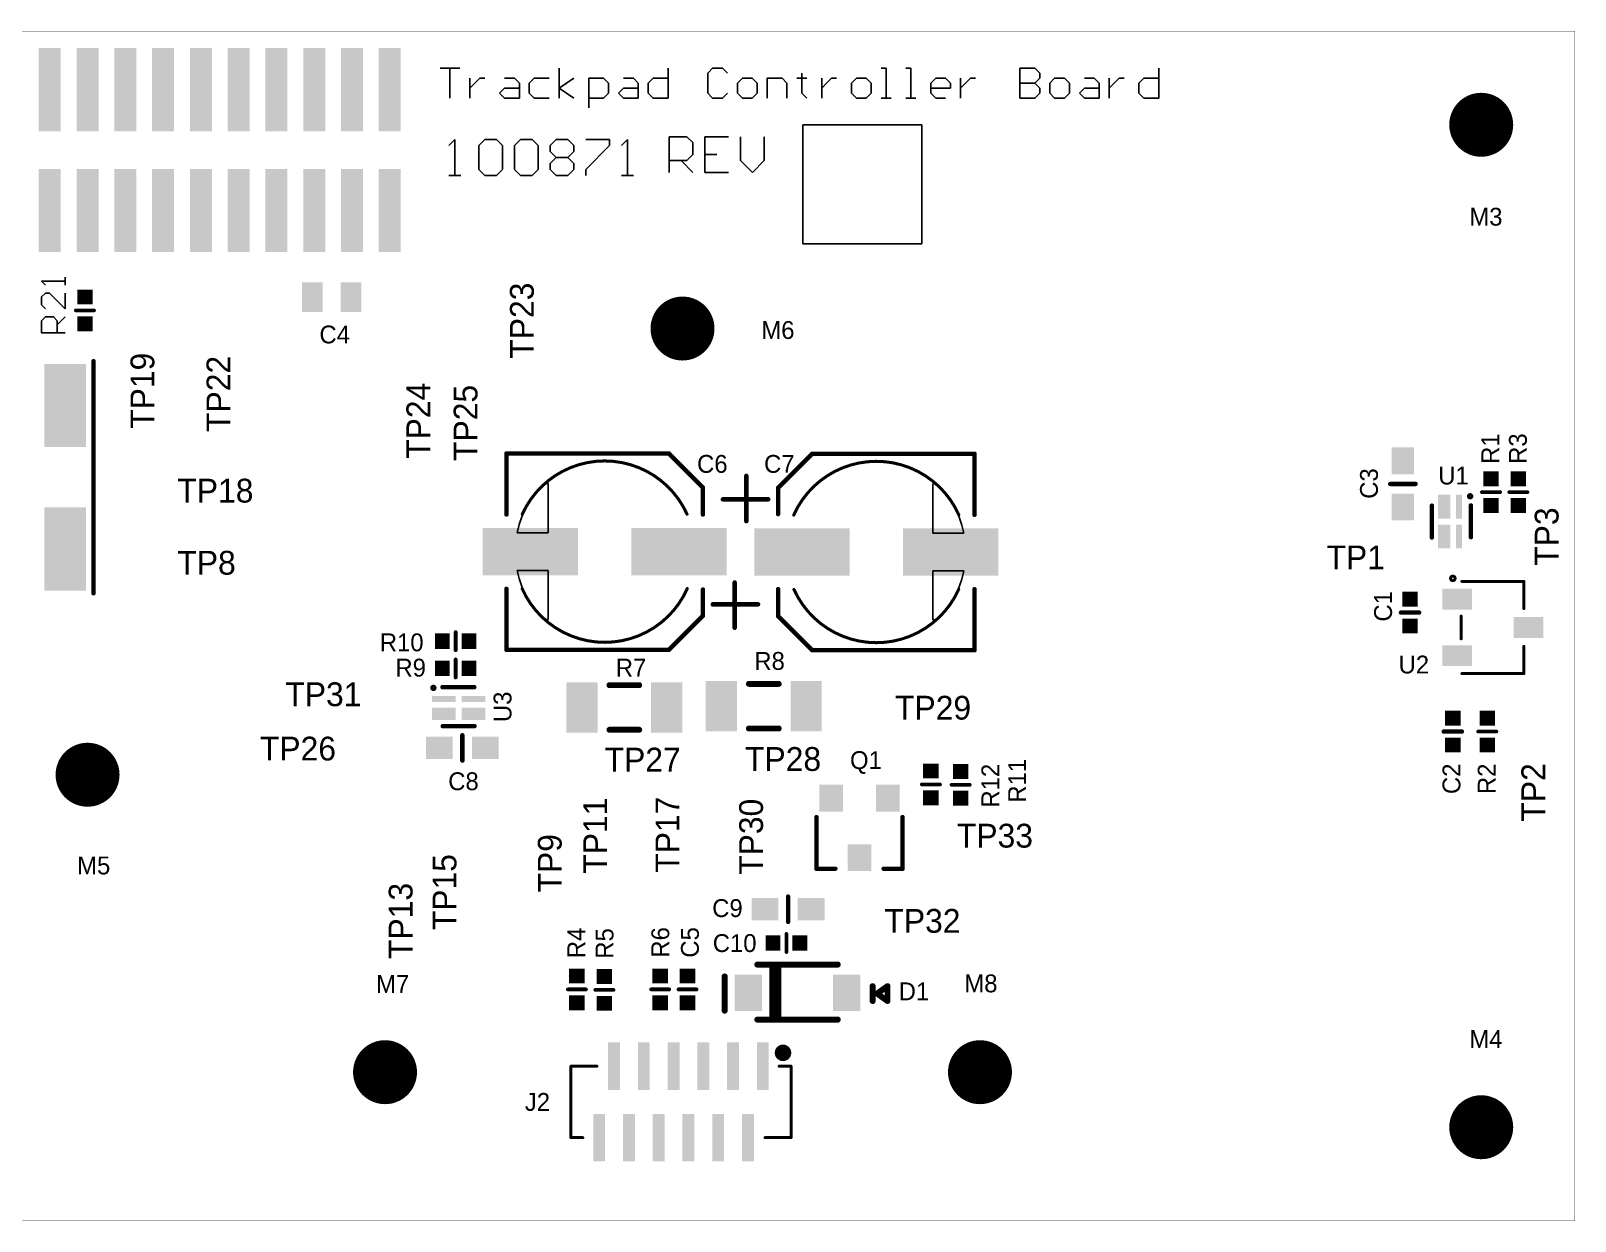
# Model space of a CAD drawing. Extents: x 387 to 487, y 85 to 185.
# Drawn here: x 435.4 to 487.3, y 144.7 to 184.7 of the extents above; entities that cross this region are included whole.
import ezdxf

# ---------------------------------------------------------------- set-up
doc = ezdxf.new("R2010")
doc.units = 0
for name, color, linetype in [('MECHANICAL1', 6, 'CONTINUOUS'), ('PADHOLELAYER', 156, 'CONTINUOUS'), ('TOPOVERLAY', 2, 'CONTINUOUS'), ('TOPPASTE', 8, 'CONTINUOUS')]:
    doc.layers.add(name, color=color, linetype=linetype)

msp = doc.modelspace()

# ---------------------------------------------------------------- linework, layer by layer
at = {"layer": 'MECHANICAL1', "const_width": 0.0127}
for points in [[(387.334, 184.67), (487.334, 184.67)], [(487.334, 144.67), (487.334, 184.67)], [(387.334, 144.67), (487.334, 144.67)]]:
    msp.add_lwpolyline(points, dxfattribs=at)
at = {"layer": 'MECHANICAL1', "const_width": 0.00635}
for points in [[(487.331, 184.67, 1), (487.338, 184.67, 1)], [(487.331, 184.67, 1), (487.338, 184.67, 1)], [(487.331, 144.67, 1), (487.338, 144.67, 1)], [(487.331, 144.67, 1), (487.338, 144.67, 1)]]:
    msp.add_lwpolyline(points, format="xyb", close=True, dxfattribs=at)
at = {"layer": 'PADHOLELAYER', "const_width": 1.075}
for points in [[(483.647, 181.52, 1), (484.722, 181.52, 1)], [(456.797, 174.67, 1), (457.872, 174.67, 1)], [(436.797, 159.67, 1), (437.872, 159.67, 1)], [(446.797, 149.67, 1), (447.872, 149.67, 1)], [(466.797, 149.67, 1), (467.872, 149.67, 1)], [(483.647, 147.82, 1), (484.722, 147.82, 1)]]:
    msp.add_lwpolyline(points, format="xyb", close=True, dxfattribs=at)
at = {"layer": 'TOPOVERLAY'}
for p, q in [((449.184, 183.42), (449.851, 183.42)), ((449.851, 183.42), (449.518, 183.42)), ((449.518, 183.42), (449.518, 182.42)), ((453.183, 182.42), (453.183, 183.42)), ((456.849, 183.42), (456.849, 182.42)), ((458.348, 183.42), (458.181, 183.253)), ((458.181, 183.253), (458.181, 182.587)), ((458.681, 183.42), (458.348, 183.42)), ((458.848, 183.253), (458.681, 183.42)), ((461.347, 183.253), (461.347, 183.087)), ((464.18, 183.42), (464.013, 183.42)), ((464.18, 182.42), (464.18, 183.42)), ((465.013, 183.42), (464.846, 183.42)), ((465.013, 182.42), (465.013, 183.42)), ((468.678, 183.42), (468.678, 182.42)), ((469.178, 183.42), (468.678, 183.42)), ((469.345, 183.253), (469.178, 183.42)), ((469.345, 183.087), (469.345, 183.253)), ((473.343, 183.42), (473.343, 182.42)), ((450.184, 183.087), (450.184, 182.42)), ((450.184, 182.753), (450.351, 182.92)), ((450.184, 182.42), (450.184, 182.753)), ((450.351, 182.92), (450.517, 183.087)), ((450.517, 183.087), (450.684, 183.087)), ((451.184, 182.587), (451.35, 182.753)), ((451.35, 183.087), (451.684, 183.087)), ((451.35, 182.753), (451.85, 182.753)), ((451.684, 183.087), (451.85, 182.92)), ((451.85, 182.92), (451.85, 182.42)), ((452.35, 183.087), (452.183, 182.92)), ((452.183, 182.92), (452.183, 182.587)), ((452.85, 183.087), (452.35, 183.087)), ((453.183, 182.753), (453.683, 183.087)), ((453.183, 182.753), (453.683, 182.42)), ((454.183, 182.087), (454.183, 183.087)), ((454.183, 183.087), (454.683, 183.087)), ((454.683, 183.087), (454.849, 182.92)), ((454.849, 182.92), (454.849, 182.587)), ((455.182, 182.587), (455.349, 182.753)), ((455.349, 183.087), (455.682, 183.087)), ((455.349, 182.753), (455.849, 182.753)), ((455.682, 183.087), (455.849, 182.92)), ((455.849, 182.92), (455.849, 182.42)), ((456.182, 182.92), (456.349, 183.087)), ((456.182, 182.587), (456.182, 182.92)), ((456.349, 183.087), (456.849, 183.087)), ((459.348, 183.087), (459.181, 182.92)), ((459.181, 182.92), (459.181, 182.587)), ((459.681, 183.087), (459.348, 183.087)), ((459.848, 182.92), (459.681, 183.087)), ((459.848, 182.587), (459.848, 182.92)), ((460.181, 182.42), (460.181, 183.087)), ((460.181, 183.087), (460.681, 183.087)), ((460.681, 183.087), (460.847, 182.92)), ((460.847, 182.92), (460.847, 182.42)), ((461.347, 183.087), (461.181, 183.087)), ((461.181, 183.087), (461.514, 183.087)), ((461.514, 183.087), (461.347, 183.087)), ((461.347, 183.087), (461.347, 182.587)), ((462.014, 183.087), (462.014, 182.42)), ((462.014, 182.753), (462.18, 182.92)), ((462.014, 182.42), (462.014, 182.753)), ((462.18, 182.92), (462.347, 183.087)), ((462.347, 183.087), (462.513, 183.087)), ((463.18, 183.087), (463.013, 182.92)), ((463.013, 182.92), (463.013, 182.587)), ((463.513, 183.087), (463.18, 183.087)), ((463.68, 182.92), (463.513, 183.087)), ((463.68, 182.587), (463.68, 182.92)), ((465.679, 182.92), (465.846, 183.087)), ((465.679, 182.587), (465.679, 182.92)), ((466.346, 182.753), (465.679, 182.753)), ((465.846, 183.087), (466.179, 183.087)), ((466.179, 183.087), (466.346, 182.92)), ((466.346, 182.92), (466.346, 182.753)), ((466.679, 183.087), (466.679, 182.42)), ((466.679, 182.753), (466.845, 182.92)), ((466.679, 182.42), (466.679, 182.753)), ((466.845, 182.92), (467.012, 183.087)), ((467.012, 183.087), (467.179, 183.087)), ((469.178, 182.92), (468.678, 182.92)), ((468.678, 182.92), (469.178, 182.92)), ((469.178, 182.92), (469.345, 183.087)), ((469.345, 182.753), (469.178, 182.92)), ((469.345, 182.587), (469.345, 182.753)), ((469.844, 183.087), (469.678, 182.92)), ((469.678, 182.92), (469.678, 182.587)), ((470.178, 183.087), (469.844, 183.087)), ((470.344, 182.92), (470.178, 183.087)), ((470.344, 182.587), (470.344, 182.92)), ((470.677, 182.587), (470.844, 182.753)), ((470.844, 183.087), (471.177, 183.087)), ((470.844, 182.753), (471.344, 182.753)), ((471.177, 183.087), (471.344, 182.92)), ((471.344, 182.92), (471.344, 182.42)), ((471.677, 183.087), (471.677, 182.42)), ((471.677, 182.753), (471.844, 182.92)), ((471.677, 182.42), (471.677, 182.753)), ((471.844, 182.92), (472.01, 183.087)), ((472.01, 183.087), (472.177, 183.087)), ((472.677, 182.92), (472.843, 183.087)), ((472.677, 182.587), (472.677, 182.92)), ((472.843, 183.087), (473.343, 183.087)), ((451.35, 182.42), (451.184, 182.587)), ((451.85, 182.42), (451.35, 182.42)), ((452.183, 182.587), (452.35, 182.42)), ((452.35, 182.42), (452.85, 182.42)), ((454.683, 182.42), (454.183, 182.42)), ((454.849, 182.587), (454.683, 182.42)), ((455.349, 182.42), (455.182, 182.587)), ((455.849, 182.42), (455.349, 182.42)), ((456.349, 182.42), (456.182, 182.587)), ((456.849, 182.42), (456.349, 182.42)), ((458.181, 182.587), (458.348, 182.42)), ((458.348, 182.42), (458.681, 182.42)), ((458.681, 182.42), (458.848, 182.587)), ((459.181, 182.587), (459.348, 182.42)), ((459.348, 182.42), (459.681, 182.42)), ((459.681, 182.42), (459.848, 182.587)), ((461.347, 182.587), (461.514, 182.42)), ((463.013, 182.587), (463.18, 182.42)), ((463.18, 182.42), (463.513, 182.42)), ((463.513, 182.42), (463.68, 182.587)), ((464.013, 182.42), (464.346, 182.42)), ((464.346, 182.42), (464.18, 182.42)), ((464.846, 182.42), (465.179, 182.42)), ((465.179, 182.42), (465.013, 182.42)), ((465.846, 182.42), (465.679, 182.587)), ((466.179, 182.42), (465.846, 182.42)), ((468.678, 182.42), (469.178, 182.42)), ((469.178, 182.42), (469.345, 182.587)), ((469.678, 182.587), (469.844, 182.42)), ((469.844, 182.42), (470.178, 182.42)), ((470.178, 182.42), (470.344, 182.587)), ((470.844, 182.42), (470.677, 182.587)), ((471.344, 182.42), (470.844, 182.42)), ((472.843, 182.42), (472.677, 182.587)), ((473.343, 182.42), (472.843, 182.42)), ((461.384, 177.52), (461.384, 181.52)), ((461.384, 181.52), (465.384, 181.52)), ((465.384, 181.52), (465.384, 177.52)), ((449.684, 181.02), (449.484, 180.82)), ((449.684, 179.82), (449.684, 181.02)), ((450.484, 180.82), (450.684, 181.02)), ((450.484, 180.02), (450.484, 180.82)), ((450.684, 181.02), (451.084, 181.02)), ((451.084, 181.02), (451.284, 180.82)), ((451.284, 180.82), (451.284, 180.02)), ((451.684, 180.82), (451.884, 181.02)), ((451.684, 180.02), (451.684, 180.82)), ((451.884, 181.02), (452.283, 181.02)), ((452.283, 181.02), (452.483, 180.82)), ((452.483, 180.82), (452.483, 180.02)), ((452.883, 180.82), (453.083, 181.02)), ((452.883, 180.62), (452.883, 180.82)), ((453.083, 181.02), (453.483, 181.02)), ((453.483, 181.02), (453.683, 180.82)), ((453.683, 180.82), (453.683, 180.62)), ((454.083, 181.02), (454.883, 181.02)), ((454.883, 180.82), (454.083, 180.02)), ((454.883, 181.02), (454.883, 180.82)), ((455.482, 181.02), (455.283, 180.82)), ((455.482, 179.82), (455.482, 181.02)), ((456.884, 179.92), (456.884, 181.12)), ((456.884, 181.12), (457.484, 181.12)), ((457.484, 181.12), (457.684, 180.92)), ((457.684, 180.92), (457.684, 180.52)), ((458.884, 181.12), (458.084, 181.12)), ((458.084, 181.12), (458.084, 179.92)), ((459.284, 181.12), (459.284, 180.32)), ((460.083, 180.32), (460.083, 181.12)), ((453.083, 180.42), (452.883, 180.62)), ((452.883, 180.22), (453.083, 180.42)), ((452.883, 180.02), (452.883, 180.22)), ((453.083, 180.42), (453.483, 180.42)), ((453.683, 180.62), (453.483, 180.42)), ((453.483, 180.42), (453.683, 180.22)), ((453.683, 180.22), (453.683, 180.02)), ((457.484, 180.32), (456.884, 180.32)), ((457.284, 180.32), (457.684, 179.92)), ((457.684, 180.52), (457.484, 180.32)), ((458.084, 180.52), (458.484, 180.52)), ((459.284, 180.32), (459.683, 179.92)), ((459.683, 179.92), (460.083, 180.32)), ((449.484, 179.82), (449.884, 179.82)), ((449.884, 179.82), (449.684, 179.82)), ((450.684, 179.82), (450.484, 180.02)), ((451.084, 179.82), (450.684, 179.82)), ((451.284, 180.02), (451.084, 179.82)), ((451.884, 179.82), (451.684, 180.02)), ((452.283, 179.82), (451.884, 179.82)), ((452.483, 180.02), (452.283, 179.82)), ((453.083, 179.82), (452.883, 180.02)), ((453.483, 179.82), (453.083, 179.82)), ((453.683, 180.02), (453.483, 179.82)), ((454.083, 180.02), (454.083, 179.82)), ((455.283, 179.82), (455.682, 179.82)), ((455.682, 179.82), (455.482, 179.82)), ((458.084, 179.92), (458.884, 179.92)), ((465.384, 177.52), (461.384, 177.52)), ((436.584, 176.264), (435.785, 176.264)), ((435.785, 176.264), (435.918, 176.13)), ((436.584, 176.13), (436.584, 176.397)), ((436.584, 176.397), (436.584, 176.264)), ((435.918, 175.864), (435.785, 175.731)), ((435.785, 175.731), (435.785, 175.464)), ((435.785, 175.464), (435.918, 175.331)), ((436.051, 175.864), (435.918, 175.864)), ((436.584, 175.331), (436.051, 175.864)), ((436.584, 175.864), (436.584, 175.331)), ((435.785, 174.931), (435.918, 175.064)), ((435.918, 175.064), (436.185, 175.064)), ((436.185, 175.064), (436.318, 174.931)), ((436.318, 174.798), (436.584, 175.064)), ((435.785, 174.531), (435.785, 174.931)), ((436.584, 174.531), (435.785, 174.531)), ((436.318, 174.931), (436.318, 174.531)), ((452.349, 169.075), (452.528, 169.292)), ((452.528, 169.292), (452.686, 169.456)), ((452.686, 169.456), (452.813, 169.456)), ((452.813, 169.456), (452.813, 167.805)), ((465.882, 169.444), (465.755, 169.444)), ((465.755, 169.444), (465.755, 167.793)), ((466.04, 169.28), (465.882, 169.444)), ((466.218, 169.062), (466.04, 169.28)), ((452.052, 168.599), (452.19, 168.843)), ((452.19, 168.843), (452.349, 169.075)), ((466.378, 168.831), (466.218, 169.062)), ((466.516, 168.586), (466.378, 168.831)), ((451.842, 168.077), (451.936, 168.343)), ((451.936, 168.343), (452.052, 168.599)), ((466.632, 168.33), (466.516, 168.586)), ((466.726, 168.065), (466.632, 168.33)), ((451.772, 167.805), (451.842, 168.077)), ((452.813, 167.805), (451.772, 167.805)), ((451.772, 167.805), (451.772, 167.805)), ((452.813, 167.805), (452.813, 167.805)), ((465.755, 167.793), (465.755, 167.793)), ((465.755, 167.793), (466.796, 167.793)), ((466.796, 167.793), (466.726, 168.065)), ((466.796, 167.793), (466.796, 167.793)), ((452.813, 166.535), (451.772, 166.535)), ((451.772, 166.535), (451.772, 166.535)), ((451.772, 166.535), (451.842, 166.263)), ((451.842, 166.263), (451.936, 165.998)), ((452.813, 166.535), (452.813, 166.535)), ((452.813, 164.884), (452.813, 166.535)), ((465.755, 166.523), (465.755, 166.523)), ((465.755, 166.523), (466.796, 166.523)), ((465.755, 164.872), (465.755, 166.523)), ((466.726, 166.25), (466.632, 165.985)), ((466.796, 166.523), (466.726, 166.25)), ((466.796, 166.523), (466.796, 166.523)), ((451.936, 165.998), (452.052, 165.742)), ((452.052, 165.742), (452.19, 165.497)), ((466.516, 165.729), (466.378, 165.484)), ((466.632, 165.985), (466.516, 165.729)), ((452.19, 165.497), (452.349, 165.265)), ((452.349, 165.265), (452.528, 165.048)), ((466.218, 165.253), (466.04, 165.036)), ((466.378, 165.484), (466.218, 165.253)), ((452.528, 165.048), (452.686, 164.884)), ((452.686, 164.884), (452.813, 164.884)), ((465.882, 164.872), (465.755, 164.872)), ((466.04, 165.036), (465.882, 164.872))]:
    msp.add_line(p, q, dxfattribs=at)
for points, const_width in [([(436.942, 175.28), (437.552, 175.28)], 0.127), ([(437.534, 165.77), (437.534, 173.57)], 0.15), ([(451.416, 168.42), (451.416, 170.472)], 0.15), ([(451.416, 170.472), (456.877, 170.472)], 0.15), ([(456.877, 170.472), (458.02, 169.329)], 0.15), ([(460.548, 169.317), (461.691, 170.46)], 0.15), ([(461.691, 170.46), (467.152, 170.46)], 0.15), ([(467.152, 168.408), (467.152, 170.46)], 0.15), ([(459.481, 168.193), (459.481, 169.717)], 0.15), ([(458.02, 168.42), (458.02, 169.329)], 0.15), ([(460.548, 168.433), (460.548, 169.317)], 0.15), ([(481.128, 169.446), (481.978, 169.446)], 0.15), ([(484.209, 169.171), (484.818, 169.171)], 0.127), ([(485.129, 169.171), (485.739, 169.171)], 0.127), ([(458.694, 168.93), (460.218, 168.93)], 0.15), ([(482.526, 167.648), (482.526, 168.715)], 0.15), ([(483.836, 167.656), (483.836, 168.723)], 0.15), ([(459.087, 164.61), (459.087, 166.134)], 0.15), ([(483.535, 166.171), (485.618, 166.171)], 0.1), ([(485.618, 165.256), (485.618, 166.171)], 0.1), ([(451.416, 163.868), (451.416, 165.92)], 0.15), ([(458.02, 165.011), (458.02, 165.895)], 0.15), ([(460.548, 164.999), (460.548, 165.908)], 0.15), ([(467.152, 163.856), (467.152, 165.908)], 0.15), ([(456.877, 163.868), (458.02, 165.011)], 0.15), ([(458.35, 165.397), (459.874, 165.397)], 0.15), ([(481.487, 165.121), (482.097, 165.121)], 0.15), ([(460.548, 164.999), (461.691, 163.856)], 0.15), ([(483.509, 164.24), (483.509, 165.002)], 0.1), ([(449.709, 163.857), (449.709, 164.467)], 0.127), ([(449.709, 162.94), (449.709, 163.55)], 0.127), ([(451.416, 163.868), (456.877, 163.868)], 0.15), ([(461.691, 163.856), (467.152, 163.856)], 0.15), ([(485.618, 163.072), (485.618, 163.986)], 0.1), ([(483.535, 163.072), (485.618, 163.072)], 0.1), ([(449.268, 162.615), (450.334, 162.615)], 0.15), ([(454.879, 162.681), (455.879, 162.681)], 0.2), ([(459.568, 162.725), (460.568, 162.725)], 0.2), ([(449.276, 161.304), (450.343, 161.304)], 0.15), ([(449.934, 160.146), (449.934, 160.996)], 0.15), ([(454.879, 161.181), (455.879, 161.181)], 0.2), ([(459.568, 161.225), (460.568, 161.225)], 0.2), ([(482.925, 161.121), (483.535, 161.121)], 0.15), ([(484.084, 161.121), (484.693, 161.121)], 0.127), ([(465.38, 159.345), (465.989, 159.345)], 0.127), ([(466.38, 159.332), (466.989, 159.332)], 0.127), ([(461.837, 156.51), (461.837, 158.243)], 0.15), ([(464.732, 156.51), (464.732, 158.243)], 0.15), ([(461.837, 156.51), (462.472, 156.51)], 0.15), ([(464.097, 156.51), (464.732, 156.51)], 0.15), ([(460.884, 154.723), (460.884, 155.573)], 0.15), ([(460.827, 153.71), (460.827, 154.319)], 0.127), ([(459.851, 153.288), (462.551, 153.288)], 0.203), ([(460.351, 151.438), (460.351, 153.288)], 0.203), ([(460.551, 151.438), (460.551, 153.288)], 0.203), ([(458.751, 151.738), (458.751, 152.888)], 0.203), ([(463.726, 152.063), (463.726, 152.563)], 0.2), ([(463.876, 152.313), (464.226, 152.563)], 0.2), ([(464.226, 152.063), (464.226, 152.563)], 0.2), ([(453.48, 152.454), (454.089, 152.454)], 0.127), ([(454.404, 152.436), (455.014, 152.436)], 0.127), ([(456.28, 152.454), (456.889, 152.454)], 0.127), ([(457.196, 152.454), (457.806, 152.454)], 0.127), ([(463.876, 152.313), (464.226, 152.063)], 0.2), ([(459.851, 151.438), (462.551, 151.438)], 0.203), ([(453.584, 147.47), (453.584, 149.87)], 0.1), ([(453.584, 149.87), (454.459, 149.87)], 0.1), ([(460.584, 149.87), (460.984, 149.87)], 0.1), ([(460.984, 147.47), (460.984, 149.87)], 0.1), ([(453.584, 147.47), (453.984, 147.47)], 0.1), ([(460.109, 147.47), (460.984, 147.47)], 0.1)]:
    msp.add_lwpolyline(points, dxfattribs=dict(at, const_width=const_width))
for points, const_width in [([(436.91, 175.28, 1), (436.974, 175.28, 1)], 0.0635), ([(437.52, 175.28, 1), (437.583, 175.28, 1)], 0.0635), ([(437.497, 173.57, 1), (437.572, 173.57, 1)], 0.075), ([(451.379, 170.472, 1), (451.454, 170.472, 1)], 0.075), ([(451.379, 170.472, 1), (451.454, 170.472, 1)], 0.075), ([(456.84, 170.472, 1), (456.915, 170.472, 1)], 0.075), ([(456.84, 170.472, 1), (456.915, 170.472, 1)], 0.075), ([(461.653, 170.46, 1), (461.728, 170.46, 1)], 0.075), ([(461.653, 170.46, 1), (461.728, 170.46, 1)], 0.075), ([(467.114, 170.46, 1), (467.189, 170.46, 1)], 0.075), ([(467.114, 170.46, 1), (467.189, 170.46, 1)], 0.075), ([(459.443, 169.717, 1), (459.518, 169.717, 1)], 0.075), ([(457.983, 169.329, 1), (458.058, 169.329, 1)], 0.075), ([(457.983, 169.329, 1), (458.058, 169.329, 1)], 0.075), ([(460.51, 169.317, 1), (460.585, 169.317, 1)], 0.075), ([(460.51, 169.317, 1), (460.585, 169.317, 1)], 0.075), ([(481.091, 169.446, 1), (481.166, 169.446, 1)], 0.075), ([(481.94, 169.446, 1), (482.015, 169.446, 1)], 0.075), ([(484.177, 169.171, 1), (484.241, 169.171, 1)], 0.0635), ([(484.787, 169.171, 1), (484.85, 169.171, 1)], 0.0635), ([(485.097, 169.171, 1), (485.161, 169.171, 1)], 0.0635), ([(485.707, 169.171, 1), (485.77, 169.171, 1)], 0.0635), ([(458.656, 168.93, 1), (458.731, 168.93, 1)], 0.075), ([(460.18, 168.93, 1), (460.255, 168.93, 1)], 0.075), ([(482.488, 168.715, 1), (482.563, 168.715, 1)], 0.075), ([(483.868, 169.031, 1), (483.754, 169.031, 1)], 0.1), ([(483.729, 169.031, 1), (483.779, 169.031, 1)], 0.05), ([(483.799, 168.723, 1), (483.874, 168.723, 1)], 0.075), ([(483.843, 169.031, 1), (483.893, 169.031, 1)], 0.05), ([(451.379, 168.42, 1), (451.454, 168.42, 1)], 0.075), ([(451.924, 168.429, 1), (451.975, 168.429, 1)], 0.051), ([(457.462, 168.429, 1), (457.513, 168.429, 1)], 0.051), ([(457.983, 168.42, 1), (458.058, 168.42, 1)], 0.075), ([(459.443, 168.193, 1), (459.518, 168.193, 1)], 0.075), ([(460.51, 168.433, 1), (460.585, 168.433, 1)], 0.075), ([(461.047, 168.397, 1), (461.098, 168.397, 1)], 0.051), ([(466.597, 168.407, 1), (466.648, 168.407, 1)], 0.051), ([(467.114, 168.408, 1), (467.189, 168.408, 1)], 0.075), ([(482.488, 167.648, 1), (482.563, 167.648, 1)], 0.075), ([(483.799, 167.656, 1), (483.874, 167.656, 1)], 0.075), ([(459.05, 166.134, 1), (459.125, 166.134, 1)], 0.075), ([(483.306, 166.272, 1), (483.154, 166.272, 1)], 0.1), ([(483.129, 166.272, 1), (483.179, 166.272, 1)], 0.05), ([(483.281, 166.272, 1), (483.331, 166.272, 1)], 0.05), ([(483.51, 166.171, 1), (483.56, 166.171, 1)], 0.05), ([(485.593, 166.171, 1), (485.643, 166.171, 1)], 0.05), ([(485.593, 166.171, 1), (485.643, 166.171, 1)], 0.05), ([(437.497, 165.77, 1), (437.572, 165.77, 1)], 0.075), ([(451.379, 165.92, 1), (451.454, 165.92, 1)], 0.075), ([(451.92, 165.921, 1), (451.971, 165.921, 1)], 0.051), ([(457.47, 165.93, 1), (457.521, 165.93, 1)], 0.051), ([(457.983, 165.895, 1), (458.058, 165.895, 1)], 0.075), ([(460.51, 165.908, 1), (460.585, 165.908, 1)], 0.075), ([(461.055, 165.899, 1), (461.106, 165.899, 1)], 0.051), ([(466.593, 165.899, 1), (466.644, 165.899, 1)], 0.051), ([(467.114, 165.908, 1), (467.189, 165.908, 1)], 0.075), ([(457.983, 165.011, 1), (458.058, 165.011, 1)], 0.075), ([(457.983, 165.011, 1), (458.058, 165.011, 1)], 0.075), ([(458.313, 165.397, 1), (458.388, 165.397, 1)], 0.075), ([(459.837, 165.397, 1), (459.912, 165.397, 1)], 0.075), ([(481.45, 165.121, 1), (481.525, 165.121, 1)], 0.075), ([(482.059, 165.121, 1), (482.134, 165.121, 1)], 0.075), ([(485.593, 165.256, 1), (485.643, 165.256, 1)], 0.05), ([(459.05, 164.61, 1), (459.125, 164.61, 1)], 0.075), ([(460.51, 164.999, 1), (460.585, 164.999, 1)], 0.075), ([(460.51, 164.999, 1), (460.585, 164.999, 1)], 0.075), ([(483.484, 165.002, 1), (483.534, 165.002, 1)], 0.05), ([(449.678, 164.467, 1), (449.741, 164.467, 1)], 0.0635), ([(483.484, 164.24, 1), (483.534, 164.24, 1)], 0.05), ([(449.678, 163.857, 1), (449.741, 163.857, 1)], 0.0635), ([(449.678, 163.55, 1), (449.741, 163.55, 1)], 0.0635), ([(451.379, 163.868, 1), (451.454, 163.868, 1)], 0.075), ([(451.379, 163.868, 1), (451.454, 163.868, 1)], 0.075), ([(456.84, 163.868, 1), (456.915, 163.868, 1)], 0.075), ([(456.84, 163.868, 1), (456.915, 163.868, 1)], 0.075), ([(461.653, 163.856, 1), (461.728, 163.856, 1)], 0.075), ([(461.653, 163.856, 1), (461.728, 163.856, 1)], 0.075), ([(467.114, 163.856, 1), (467.189, 163.856, 1)], 0.075), ([(467.114, 163.856, 1), (467.189, 163.856, 1)], 0.075), ([(485.593, 163.986, 1), (485.643, 163.986, 1)], 0.05), ([(449.678, 162.94, 1), (449.741, 162.94, 1)], 0.0635), ([(483.51, 163.072, 1), (483.56, 163.072, 1)], 0.05), ([(485.593, 163.072, 1), (485.643, 163.072, 1)], 0.05), ([(485.593, 163.072, 1), (485.643, 163.072, 1)], 0.05), ([(449.016, 162.59, 1), (448.903, 162.59, 1)], 0.1), ([(448.878, 162.59, 1), (448.928, 162.59, 1)], 0.05), ([(448.991, 162.59, 1), (449.041, 162.59, 1)], 0.05), ([(449.23, 162.615, 1), (449.305, 162.615, 1)], 0.075), ([(450.297, 162.615, 1), (450.372, 162.615, 1)], 0.075), ([(454.829, 162.681, 1), (454.929, 162.681, 1)], 0.1), ([(455.829, 162.681, 1), (455.929, 162.681, 1)], 0.1), ([(459.518, 162.725, 1), (459.618, 162.725, 1)], 0.1), ([(460.518, 162.725, 1), (460.618, 162.725, 1)], 0.1), ([(449.238, 161.304, 1), (449.313, 161.304, 1)], 0.075), ([(449.897, 160.996, 1), (449.972, 160.996, 1)], 0.075), ([(450.305, 161.304, 1), (450.38, 161.304, 1)], 0.075), ([(454.829, 161.181, 1), (454.929, 161.181, 1)], 0.1), ([(455.829, 161.181, 1), (455.929, 161.181, 1)], 0.1), ([(459.518, 161.225, 1), (459.618, 161.225, 1)], 0.1), ([(460.518, 161.225, 1), (460.618, 161.225, 1)], 0.1), ([(482.888, 161.121, 1), (482.963, 161.121, 1)], 0.075), ([(483.497, 161.121, 1), (483.572, 161.121, 1)], 0.075), ([(484.052, 161.121, 1), (484.116, 161.121, 1)], 0.0635), ([(484.662, 161.121, 1), (484.725, 161.121, 1)], 0.0635), ([(449.897, 160.146, 1), (449.972, 160.146, 1)], 0.075), ([(465.348, 159.345, 1), (465.411, 159.345, 1)], 0.0635), ([(465.957, 159.345, 1), (466.021, 159.345, 1)], 0.0635), ([(466.348, 159.332, 1), (466.411, 159.332, 1)], 0.0635), ([(466.957, 159.332, 1), (467.021, 159.332, 1)], 0.0635), ([(461.799, 158.243, 1), (461.874, 158.243, 1)], 0.075), ([(464.695, 158.243, 1), (464.77, 158.243, 1)], 0.075), ([(461.799, 156.51, 1), (461.874, 156.51, 1)], 0.075), ([(461.799, 156.51, 1), (461.874, 156.51, 1)], 0.075), ([(462.434, 156.51, 1), (462.509, 156.51, 1)], 0.075), ([(464.06, 156.51, 1), (464.135, 156.51, 1)], 0.075), ([(464.695, 156.51, 1), (464.77, 156.51, 1)], 0.075), ([(464.695, 156.51, 1), (464.77, 156.51, 1)], 0.075), ([(460.847, 155.573, 1), (460.922, 155.573, 1)], 0.075), ([(460.847, 154.723, 1), (460.922, 154.723, 1)], 0.075), ([(460.795, 154.319, 1), (460.858, 154.319, 1)], 0.0635), ([(460.795, 153.71, 1), (460.858, 153.71, 1)], 0.0635), ([(459.801, 153.288, 1), (459.902, 153.288, 1)], 0.102), ([(460.301, 153.288, 1), (460.402, 153.288, 1)], 0.102), ([(460.501, 153.288, 1), (460.602, 153.288, 1)], 0.102), ([(462.501, 153.288, 1), (462.602, 153.288, 1)], 0.102), ([(458.701, 152.888, 1), (458.802, 152.888, 1)], 0.102), ([(463.676, 152.563, 1), (463.776, 152.563, 1)], 0.1), ([(464.176, 152.563, 1), (464.276, 152.563, 1)], 0.1), ([(464.176, 152.563, 1), (464.276, 152.563, 1)], 0.1), ([(453.448, 152.454, 1), (453.511, 152.454, 1)], 0.0635), ([(454.057, 152.454, 1), (454.121, 152.454, 1)], 0.0635), ([(454.372, 152.436, 1), (454.436, 152.436, 1)], 0.0635), ([(454.982, 152.436, 1), (455.045, 152.436, 1)], 0.0635), ([(456.248, 152.454, 1), (456.311, 152.454, 1)], 0.0635), ([(456.857, 152.454, 1), (456.921, 152.454, 1)], 0.0635), ([(457.165, 152.454, 1), (457.228, 152.454, 1)], 0.0635), ([(457.774, 152.454, 1), (457.838, 152.454, 1)], 0.0635), ([(463.676, 152.063, 1), (463.776, 152.063, 1)], 0.1), ([(463.826, 152.313, 1), (463.926, 152.313, 1)], 0.1), ([(463.826, 152.313, 1), (463.926, 152.313, 1)], 0.1), ([(464.176, 152.063, 1), (464.276, 152.063, 1)], 0.1), ([(464.176, 152.063, 1), (464.276, 152.063, 1)], 0.1), ([(458.701, 151.738, 1), (458.802, 151.738, 1)], 0.102), ([(459.801, 151.438, 1), (459.902, 151.438, 1)], 0.102), ([(460.301, 151.438, 1), (460.402, 151.438, 1)], 0.102), ([(460.501, 151.438, 1), (460.602, 151.438, 1)], 0.102), ([(462.501, 151.438, 1), (462.602, 151.438, 1)], 0.102), ([(460.84, 150.321, 1), (460.586, 150.321, 1)], 0.3), ([(460.511, 150.321, 1), (460.661, 150.321, 1)], 0.15), ([(460.765, 150.321, 1), (460.915, 150.321, 1)], 0.15), ([(453.559, 149.87, 1), (453.609, 149.87, 1)], 0.05), ([(453.559, 149.87, 1), (453.609, 149.87, 1)], 0.05), ([(454.434, 149.87, 1), (454.484, 149.87, 1)], 0.05), ([(460.559, 149.87, 1), (460.609, 149.87, 1)], 0.05), ([(460.959, 149.87, 1), (461.009, 149.87, 1)], 0.05), ([(460.959, 149.87, 1), (461.009, 149.87, 1)], 0.05), ([(453.559, 147.47, 1), (453.609, 147.47, 1)], 0.05), ([(453.559, 147.47, 1), (453.609, 147.47, 1)], 0.05), ([(453.959, 147.47, 1), (454.009, 147.47, 1)], 0.05), ([(460.084, 147.47, 1), (460.134, 147.47, 1)], 0.05), ([(460.959, 147.47, 1), (461.009, 147.47, 1)], 0.05), ([(460.959, 147.47, 1), (461.009, 147.47, 1)], 0.05)]:
    msp.add_lwpolyline(points, format="xyb", close=True, dxfattribs=dict(at, const_width=const_width))
at = {"layer": 'TOPOVERLAY', "const_width": 0.102}
for points in [[(451.949, 168.429, -0.646628), (457.487, 168.429)], [(461.072, 168.397, -0.650207), (466.623, 168.407)], [(457.496, 165.93, -0.650207), (451.945, 165.921)], [(466.618, 165.899, -0.646628), (461.081, 165.899)]]:
    msp.add_lwpolyline(points, format="xyb", dxfattribs=at)
at = {"layer": 'TOPPASTE'}
for points in [[(451.984, 177.582, 1), (451.984, 177.582, 1)], [(439.218, 175.22, 1), (439.218, 175.22, 1)], [(441.759, 175.195, 1), (441.759, 175.195, 1)], [(448.643, 174.32, 1), (448.643, 174.32, 1)], [(450.093, 174.32, 1), (450.093, 174.32, 1)], [(439.552, 169.075, 1), (439.552, 169.075, 1)], [(439.484, 166.798, 1), (439.484, 166.798, 1)], [(481.584, 166.82, 1), (481.584, 166.82, 1)], [(485.042, 167.064, 1), (485.042, 167.064, 1)], [(447.659, 162.244, 1), (447.659, 162.244, 1)], [(463.554, 161.931, 1), (463.554, 161.931, 1)], [(485.884, 161.141, 1), (485.884, 161.141, 1)], [(446.959, 160.367, 1), (446.959, 160.367, 1)], [(453.954, 160.075, 1), (453.954, 160.075, 1)], [(458.596, 160.075, 1), (458.596, 160.075, 1)], [(449.284, 158.02, 1), (449.284, 158.02, 1)], [(458.42, 158.096, 1), (458.42, 158.096, 1)], [(465.684, 157.645, 1), (465.684, 157.645, 1)], [(447.984, 157.02, 1), (447.984, 157.02, 1)], [(454.475, 155.62, 1), (454.475, 155.62, 1)], [(456.877, 155.576, 1), (456.877, 155.576, 1)], [(452.984, 154.977, 1), (452.984, 154.977, 1)], [(463.31, 154.751, 1), (463.31, 154.751, 1)]]:
    msp.add_lwpolyline(points, format="xyb", close=True, dxfattribs=at)
for points in [[(436.433, 181.305), (436.433, 184.099), (435.696, 181.305), (435.696, 184.099)], [(437.703, 181.305), (437.703, 184.099), (436.966, 181.305), (436.966, 184.099)], [(438.973, 181.305), (438.973, 184.099), (438.236, 181.305), (438.236, 184.099)], [(440.243, 181.305), (440.243, 184.099), (439.506, 181.305), (439.506, 184.099)], [(441.513, 181.305), (441.513, 184.099), (440.776, 181.305), (440.776, 184.099)], [(442.783, 181.305), (442.783, 184.099), (442.046, 181.305), (442.046, 184.099)], [(444.053, 181.305), (444.053, 184.099), (443.316, 181.305), (443.316, 184.099)], [(445.323, 181.305), (445.323, 184.099), (444.586, 181.305), (444.586, 184.099)], [(446.593, 181.305), (446.593, 184.099), (445.856, 181.305), (445.856, 184.099)], [(447.863, 181.305), (447.863, 184.099), (447.126, 181.305), (447.126, 184.099)], [(436.433, 177.241), (436.433, 180.035), (435.696, 177.241), (435.696, 180.035)], [(437.703, 177.241), (437.703, 180.035), (436.966, 177.241), (436.966, 180.035)], [(438.973, 177.241), (438.973, 180.035), (438.236, 177.241), (438.236, 180.035)], [(440.243, 177.241), (440.243, 180.035), (439.506, 177.241), (439.506, 180.035)], [(441.513, 177.241), (441.513, 180.035), (440.776, 177.241), (440.776, 180.035)], [(442.783, 177.241), (442.783, 180.035), (442.046, 177.241), (442.046, 180.035)], [(444.053, 177.241), (444.053, 180.035), (443.316, 177.241), (443.316, 180.035)], [(445.323, 177.241), (445.323, 180.035), (444.586, 177.241), (444.586, 180.035)], [(446.593, 177.241), (446.593, 180.035), (445.856, 177.241), (445.856, 180.035)], [(447.863, 177.241), (447.863, 180.035), (447.126, 177.241), (447.126, 180.035)], [(436.987, 175.98), (436.987, 175.48), (437.507, 175.98), (437.507, 175.48)], [(444.541, 175.224), (445.241, 175.224), (444.541, 176.224), (445.241, 176.224)], [(445.841, 175.224), (446.541, 175.224), (445.841, 176.224), (446.541, 176.224)], [(436.987, 175.08), (436.987, 174.58), (437.507, 175.08), (437.507, 174.58)], [(435.884, 173.48), (435.884, 170.685), (437.284, 173.48), (437.284, 170.685)], [(481.178, 170.671), (481.178, 169.771), (481.928, 170.671), (481.928, 169.771)], [(484.774, 169.371), (484.774, 169.871), (484.254, 169.371), (484.254, 169.871)], [(485.694, 169.371), (485.694, 169.871), (485.174, 169.371), (485.174, 169.871)], [(481.178, 169.121), (481.178, 168.221), (481.928, 169.121), (481.928, 168.221)], [(482.731, 168.281), (483.141, 168.281), (482.731, 169.081), (483.141, 169.081)], [(483.331, 168.281), (483.541, 168.281), (483.331, 169.081), (483.541, 169.081)], [(484.774, 168.471), (484.774, 168.971), (484.254, 168.471), (484.254, 168.971)], [(485.694, 168.471), (485.694, 168.971), (485.174, 168.471), (485.174, 168.971)], [(435.884, 168.655), (435.884, 165.86), (437.284, 168.655), (437.284, 165.86)], [(450.618, 166.37), (453.818, 166.37), (450.618, 167.97), (453.818, 167.97)], [(455.618, 166.37), (458.818, 166.37), (455.618, 167.97), (458.818, 167.97)], [(462.95, 167.958), (459.75, 167.958), (462.95, 166.358), (459.75, 166.358)], [(467.95, 167.958), (464.75, 167.958), (467.95, 166.358), (464.75, 166.358)], [(482.731, 167.281), (483.141, 167.281), (482.731, 168.081), (483.141, 168.081)], [(483.331, 167.281), (483.541, 167.281), (483.331, 168.081), (483.541, 168.081)], [(481.532, 165.821), (481.532, 165.321), (482.052, 165.821), (482.052, 165.321)], [(483.876, 165.921), (482.876, 165.921), (483.876, 165.221), (482.876, 165.221)], [(481.532, 164.921), (481.532, 164.421), (482.052, 164.921), (482.052, 164.421)], [(486.276, 164.971), (485.276, 164.971), (486.276, 164.271), (485.276, 164.271)], [(449.009, 163.902), (449.509, 163.902), (449.009, 164.422), (449.509, 164.422)], [(449.909, 163.902), (450.409, 163.902), (449.909, 164.422), (450.409, 164.422)], [(483.876, 164.021), (482.876, 164.021), (483.876, 163.321), (482.876, 163.321)], [(449.009, 162.985), (449.509, 162.985), (449.009, 163.505), (449.509, 163.505)], [(449.909, 162.985), (450.409, 162.985), (449.909, 163.505), (450.409, 163.505)], [(454.479, 161.081), (454.479, 162.781), (453.429, 161.081), (453.429, 162.781)], [(457.329, 161.081), (457.329, 162.781), (456.279, 161.081), (456.279, 162.781)], [(459.168, 161.125), (459.168, 162.825), (458.118, 161.125), (458.118, 162.825)], [(462.018, 161.125), (462.018, 162.825), (460.968, 161.125), (460.968, 162.825)], [(449.709, 162.11), (449.709, 162.32), (448.909, 162.11), (448.909, 162.32)], [(450.709, 162.11), (450.709, 162.32), (449.909, 162.11), (449.909, 162.32)], [(449.709, 161.51), (449.709, 161.92), (448.909, 161.51), (448.909, 161.92)], [(450.709, 161.51), (450.709, 161.92), (449.909, 161.51), (449.909, 161.92)], [(482.97, 161.821), (482.97, 161.321), (483.49, 161.821), (483.49, 161.321)], [(484.649, 161.321), (484.649, 161.821), (484.129, 161.321), (484.129, 161.821)], [(449.609, 160.946), (448.709, 160.946), (449.609, 160.196), (448.709, 160.196)], [(451.159, 160.946), (450.259, 160.946), (451.159, 160.196), (450.259, 160.196)], [(482.97, 160.921), (482.97, 160.421), (483.49, 160.921), (483.49, 160.421)], [(484.649, 160.421), (484.649, 160.921), (484.129, 160.421), (484.129, 160.921)], [(465.424, 160.045), (465.424, 159.545), (465.944, 160.045), (465.944, 159.545)], [(466.944, 159.532), (466.944, 160.032), (466.424, 159.532), (466.424, 160.032)], [(462.734, 158.431), (462.734, 159.331), (461.934, 158.431), (461.934, 159.331)], [(464.634, 158.431), (464.634, 159.331), (463.834, 158.431), (463.834, 159.331)], [(465.424, 159.145), (465.424, 158.645), (465.944, 159.145), (465.944, 158.645)], [(466.944, 158.632), (466.944, 159.132), (466.424, 158.632), (466.424, 159.132)], [(463.684, 156.431), (463.684, 157.331), (462.884, 156.431), (462.884, 157.331)], [(459.659, 154.773), (460.559, 154.773), (459.659, 155.523), (460.559, 155.523)], [(461.209, 154.773), (462.109, 154.773), (461.209, 155.523), (462.109, 155.523)], [(460.127, 153.754), (460.627, 153.754), (460.127, 154.274), (460.627, 154.274)], [(461.027, 153.754), (461.527, 153.754), (461.027, 154.274), (461.527, 154.274)], [(454.044, 152.654), (454.044, 153.154), (453.524, 152.654), (453.524, 153.154)], [(456.844, 152.654), (456.844, 153.154), (456.324, 152.654), (456.324, 153.154)], [(457.761, 152.654), (457.761, 153.154), (457.241, 152.654), (457.241, 153.154)], [(454.969, 152.636), (454.969, 153.136), (454.449, 152.636), (454.449, 153.136)], [(459.091, 151.728), (460.011, 151.728), (459.091, 152.948), (460.011, 152.948)], [(462.391, 151.728), (463.311, 151.728), (462.391, 152.948), (463.311, 152.948)], [(454.044, 151.754), (454.044, 152.254), (453.524, 151.754), (453.524, 152.254)], [(454.969, 151.736), (454.969, 152.236), (454.449, 151.736), (454.449, 152.236)], [(456.844, 151.754), (456.844, 152.254), (456.324, 151.754), (456.324, 152.254)], [(457.761, 151.754), (457.761, 152.254), (457.241, 151.754), (457.241, 152.254)], [(454.834, 149.07), (455.234, 149.07), (454.834, 150.67), (455.234, 150.67)], [(455.834, 149.07), (456.234, 149.07), (455.834, 150.67), (456.234, 150.67)], [(456.834, 149.07), (457.234, 149.07), (456.834, 150.67), (457.234, 150.67)], [(457.834, 149.07), (458.234, 149.07), (457.834, 150.67), (458.234, 150.67)], [(458.834, 149.07), (459.234, 149.07), (458.834, 150.67), (459.234, 150.67)], [(459.834, 149.07), (460.234, 149.07), (459.834, 150.67), (460.234, 150.67)], [(454.334, 146.67), (454.734, 146.67), (454.334, 148.27), (454.734, 148.27)], [(455.334, 146.67), (455.734, 146.67), (455.334, 148.27), (455.734, 148.27)], [(456.334, 146.67), (456.734, 146.67), (456.334, 148.27), (456.734, 148.27)], [(457.334, 146.67), (457.734, 146.67), (457.334, 148.27), (457.734, 148.27)], [(458.334, 146.67), (458.734, 146.67), (458.334, 148.27), (458.734, 148.27)], [(459.334, 146.67), (459.734, 146.67), (459.334, 148.27), (459.734, 148.27)]]:
    msp.add_solid(points, dxfattribs=at)

# ---------------------------------------------------------------- texts
at = {"layer": 'TOPOVERLAY'}
for s, height, p in [('M3', 0.6, (483.784, 178.13)), ('C4', 0.6, (445.129, 174.17)), ('M6', 0.6, (459.984, 174.32)), ('C6', 0.6, (457.824, 169.82)), ('C7', 0.6, (460.077, 169.82)), ('U1', 0.6, (482.74, 169.429)), ('TP18', 0.8, (440.354, 168.82)), ('TP8', 0.8, (440.354, 166.396)), ('TP1', 0.8, (478.984, 166.576)), ('R10', 0.6, (447.159, 163.82)), ('R9', 0.6, (447.684, 162.97)), ('R7', 0.6, (455.091, 162.97)), ('R8', 0.6, (459.749, 163.196)), ('U2', 0.6, (481.407, 163.075)), ('TP31', 0.8, (443.984, 161.975)), ('TP29', 0.8, (464.48, 161.523)), ('TP26', 0.8, (443.129, 160.15)), ('TP27', 0.8, (454.718, 159.778)), ('TP28', 0.8, (459.437, 159.799)), ('Q1', 0.6, (462.966, 159.861)), ('C8', 0.6, (449.459, 159.151)), ('TP33', 0.8, (466.559, 157.221)), ('M5', 0.6, (436.984, 156.32)), ('C9', 0.6, (458.333, 154.886)), ('TP32', 0.8, (464.123, 154.357)), ('C10', 0.6, (458.352, 153.71)), ('M7', 0.6, (447.034, 152.338)), ('D1', 0.6, (464.601, 152.088)), ('M8', 0.6, (466.809, 152.355)), ('M4', 0.6, (483.784, 150.484)), ('J2', 0.6, (452.034, 148.37))]:
    msp.add_text(s, height=height, dxfattribs=at).set_placement(p)
for s, height, p in [('TP23', 0.8, (452.334, 173.657)), ('TP19', 0.8, (439.579, 171.3)), ('TP22', 0.8, (442.134, 171.195)), ('TP24', 0.8, (448.853, 170.29)), ('TP25', 0.8, (450.442, 170.22)), ('R1', 0.6, (484.789, 170.121)), ('R3', 0.6, (485.717, 170.121)), ('C3', 0.6, (480.711, 168.947)), ('TP3', 0.8, (486.784, 166.695)), ('C1', 0.6, (481.184, 164.82)), ('U3', 0.6, (451.584, 161.44)), ('R12', 0.6, (467.984, 158.566)), ('R11', 0.6, (468.884, 158.732)), ('C2', 0.6, (483.484, 159.02)), ('R2', 0.6, (484.668, 159.02)), ('TP2', 0.8, (486.334, 158.096)), ('TP11', 0.8, (454.8, 156.345)), ('TP17', 0.8, (457.227, 156.376)), ('TP30', 0.8, (460.04, 156.306)), ('TP9', 0.8, (453.273, 155.713)), ('TP15', 0.8, (449.734, 154.445)), ('TP13', 0.8, (448.259, 153.477)), ('R4', 0.6, (454.064, 153.504)), ('R5', 0.6, (455.014, 153.486)), ('R6', 0.6, (456.889, 153.52)), ('C5', 0.6, (457.884, 153.52))]:
    msp.add_text(s, height=height, rotation=90, dxfattribs=at).set_placement(p)

doc.saveas('drawing.dxf')
